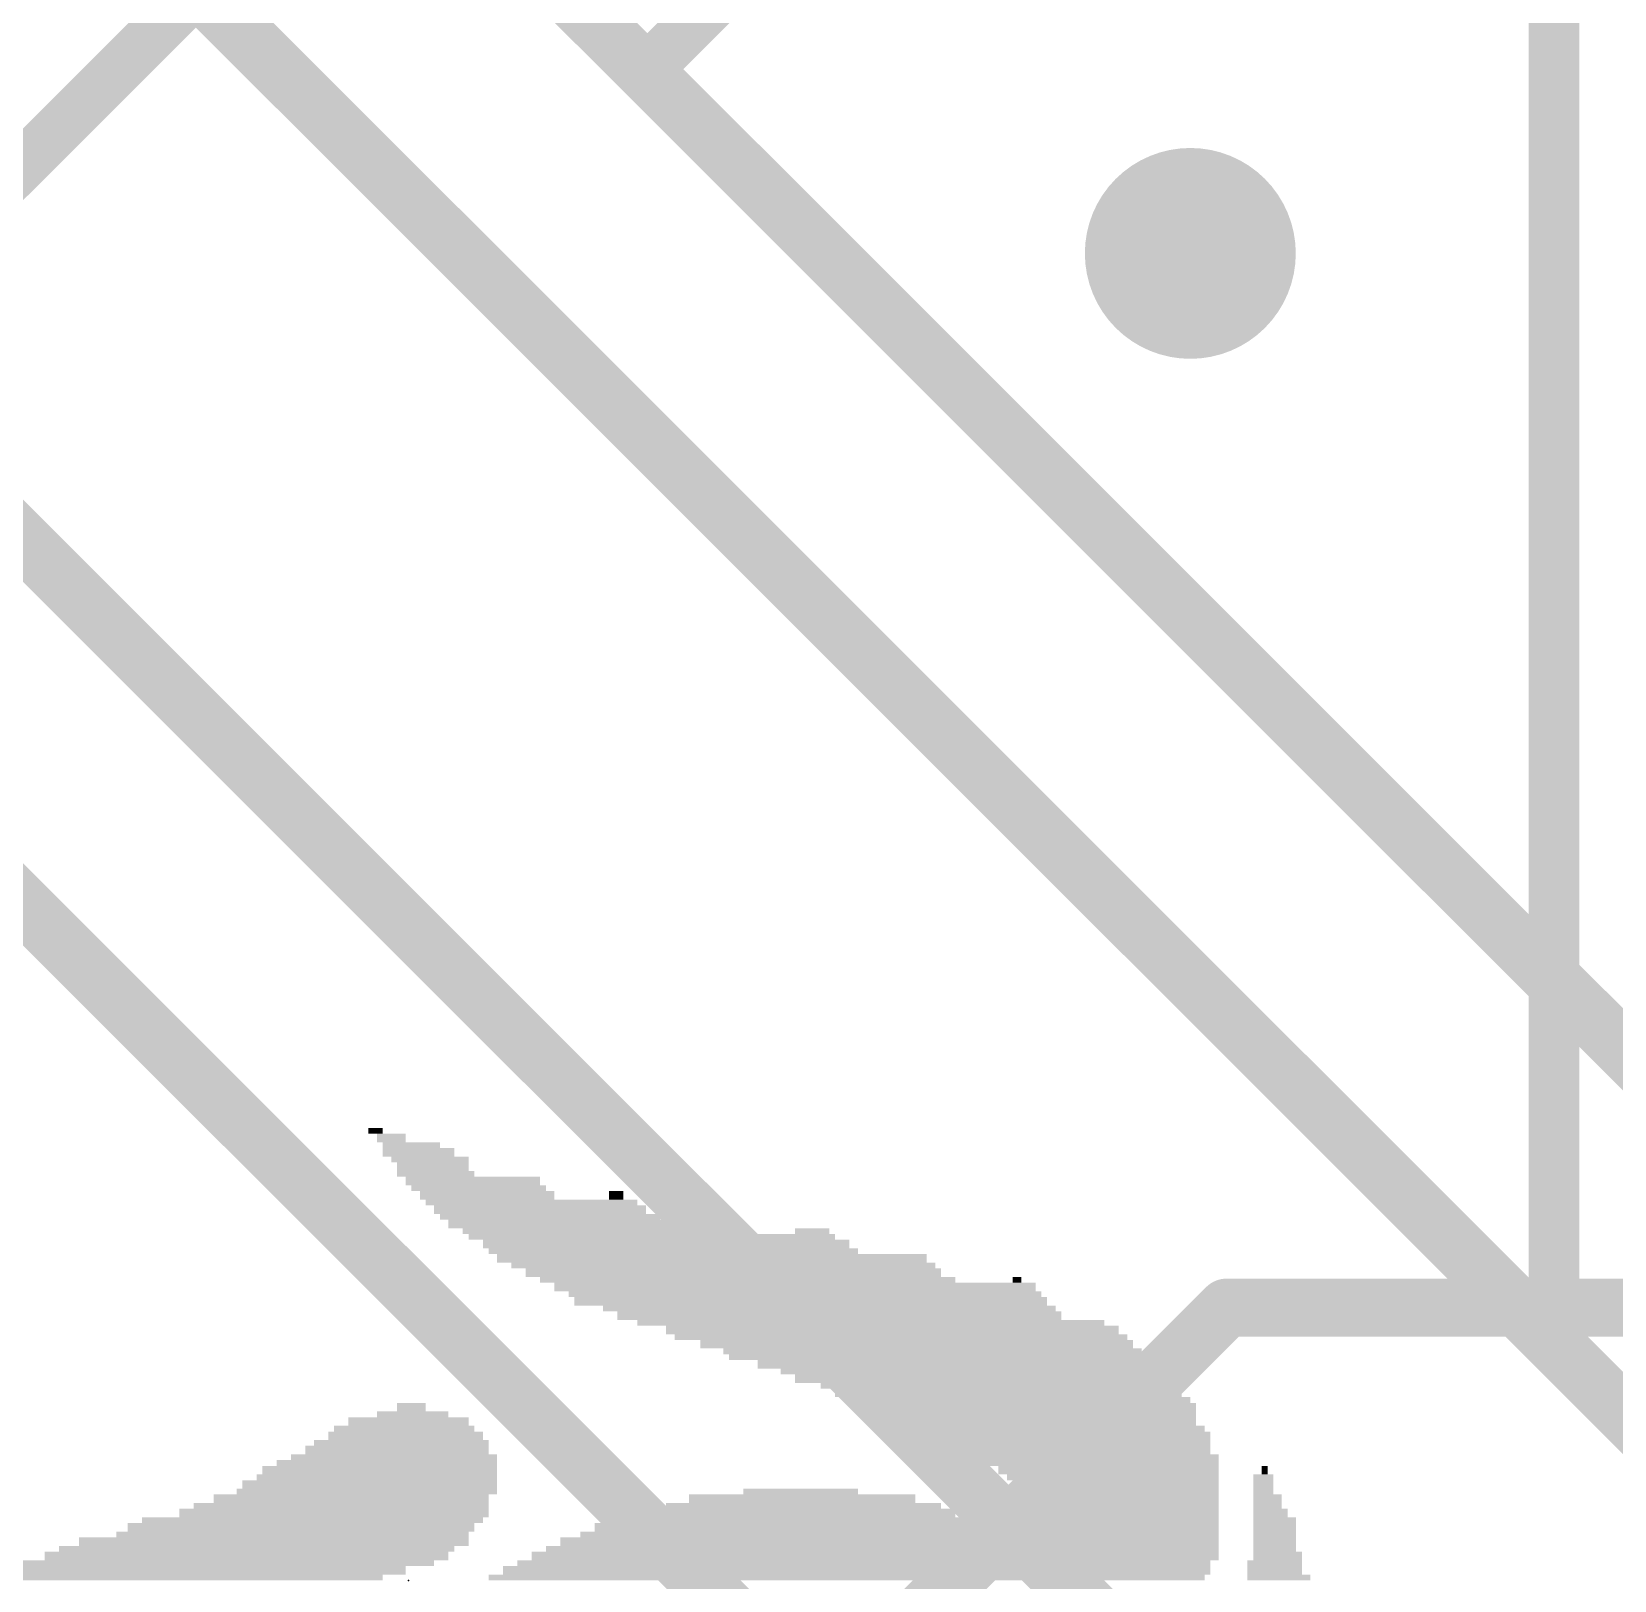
# Model space of a CAD drawing. Extents: x -41 to 98, y -71 to 29.
# Drawn here: x 7.38 to 12.91, y 13.14 to 18.55 of the extents above; entities that cross this region are included whole.
import ezdxf

# ---------------------------------------------------------------- set-up
doc = ezdxf.new("R2010")
doc.units = 0
for name, color, linetype in [('1', 12, 'CONTINUOUS'), ('16', 132, 'CONTINUOUS'), ('18', 110, 'CONTINUOUS'), ('22', 40, 'CONTINUOUS'), ('24', 53, 'CONTINUOUS')]:
    doc.layers.add(name, color=color, linetype=linetype)

# ---------------------------------------------------------------- blocks, each defined once
blk = doc.blocks.new('RECT')
blk.add_solid([(-0.5, -0.5), (0.5, -0.5), (-0.5, 0.5), (0.5, 0.5)])
blk = doc.blocks.new('ROUNDV')
at = {"const_width": 0.5}
blk.add_lwpolyline([(0, -0.25, 1), (0, 0.25, 1), (0, -0.25)], format="xyb", dxfattribs=at)

msp = doc.modelspace()

# ---------------------------------------------------------------- linework, layer by layer
at = {"layer": '1'}
for points, const_width in [([(9.525, 18.415), (6.35, 21.59)], 0.2032), ([(15.66, 11.01), (7.0891, 19.5809)], 0.2032), ([(10.16, 19.05), (9.525, 18.415)], 0.1778), ([(12.065, 15.875), (9.525, 18.415)], 0.2032), ([(15.24, 8.89), (6.6963, 17.4337)], 0.2032), ([(15.748, 7.112), (6.4824, 16.3776)], 0.2032), ([(15.24, 12.7), (12.065, 15.875)], 0.2032)]:
    msp.add_lwpolyline(points, dxfattribs=dict(at, const_width=const_width))
for points, const_width in [([(9.5609, 18.4509, 1), (9.4891, 18.3791)], 0.1016), ([(9.4936, 18.4464, 1), (9.5564, 18.3836)], 0.0889), ([(9.4891, 18.3791, 1), (9.5609, 18.4509)], 0.1016), ([(12.1009, 15.9109, 1), (12.0291, 15.8391)], 0.1016), ([(12.0291, 15.8391, 1), (12.1009, 15.9109)], 0.1016)]:
    msp.add_lwpolyline(points, format="xyb", dxfattribs=dict(at, const_width=const_width))
at = {"layer": '16'}
for points, const_width in [([(6.6963, 17.4337), (9.5826, 20.32)], 0.1778), ([(12.7, 19.05), (12.7, 14.097)], 0.1778), ([(11.557, 14.097), (8.89, 11.43)], 0.2032), ([(12.7, 14.097), (11.557, 14.097)], 0.2032), ([(22.479, 14.097), (12.7, 14.097)], 0.2032)]:
    msp.add_lwpolyline(points, dxfattribs=dict(at, const_width=const_width))
for points, const_width in [([(11.557, 14.1478, 1), (11.557, 14.0462)], 0.1016), ([(11.5929, 14.0611, 1), (11.5211, 14.1329)], 0.1016), ([(12.7, 14.1478, 1), (12.7, 14.0462)], 0.1016), ([(12.7, 14.0462, 1), (12.7, 14.1478)], 0.1016), ([(12.6556, 14.097, 1), (12.7445, 14.097)], 0.0889)]:
    msp.add_lwpolyline(points, format="xyb", dxfattribs=dict(at, const_width=const_width))
at = {"layer": '24'}
msp.add_point((8.6995, 13.1445), dxfattribs=at)

# ---------------------------------------------------------------- block references
at = {"layer": '18', "xscale": 0.7366, "yscale": 0.7366}
msp.add_blockref('ROUNDV', (11.43, 17.78), dxfattribs=at)
msp.add_blockref('ROUNDV', (11.43, 17.78), dxfattribs=at)
at = {"layer": '22', "rotation": 180}
for p, xscale, yscale in [((8.5845, 14.7145), 0.05, 0.02), ((8.6395, 14.6895), 0.1, 0.03), ((8.7095, 14.6645), 0.2, 0.02), ((8.7345, 14.6395), 0.25, 0.03), ((8.7745, 14.6145), 0.27, 0.02), ((8.7845, 14.5895), 0.25, 0.03), ((8.7945, 14.5645), 0.27, 0.02), ((8.9245, 14.5395), 0.47, 0.03), ((8.9445, 14.5145), 0.47, 0.02), ((8.9745, 14.4895), 0.47, 0.03), ((9.4245, 14.4895), 0.05, 0.03), ((9.1295, 14.4645), 0.74, 0.02), ((9.1595, 14.4395), 0.74, 0.03), ((9.1945, 14.4145), 0.77, 0.02), ((9.3545, 14.3895), 1.03, 0.03), ((9.3945, 14.3645), 1.01, 0.02), ((9.7245, 14.4145), 0.19, 0.02), ((10.1095, 14.3645), 0.12, 0.02), ((9.5495, 14.3445), 1.28, 0.02), ((9.5995, 14.3195), 1.28, 0.03), ((9.6245, 14.2945), 1.29, 0.02), ((9.7595, 14.2695), 1.5, 0.03), ((9.7995, 14.2445), 1.48, 0.02), ((9.8345, 14.2195), 1.45, 0.03), ((9.8845, 14.1945), 1.45, 0.02), ((10.8245, 14.1945), 0.03, 0.02), ((10.0495, 14.1695), 1.68, 0.03), ((10.0845, 14.1445), 1.65, 0.02), ((10.1045, 14.1195), 1.65, 0.03), ((10.1695, 14.0945), 1.58, 0.02), ((10.2045, 14.0695), 1.55, 0.03), ((10.3145, 14.0445), 1.63, 0.02), ((10.3895, 14.0195), 1.58, 0.03), ((10.4195, 13.9945), 1.58, 0.02), ((10.4745, 13.9695), 1.51, 0.03), ((10.5295, 13.9445), 1.46, 0.02), ((10.5495, 13.9245), 1.46, 0.02), ((10.6095, 13.8995), 1.38, 0.03), ((10.6645, 13.8745), 1.33, 0.02), ((10.7145, 13.8495), 1.33, 0.03), ((10.7595, 13.8245), 1.24, 0.02), ((8.7095, 13.7495), 0.1, 0.03), ((10.7945, 13.7995), 1.21, 0.03), ((10.8495, 13.7745), 1.16, 0.02), ((10.9095, 13.7495), 1.08, 0.03), ((8.6995, 13.6995), 0.42, 0.03), ((8.7145, 13.7245), 0.25, 0.02), ((10.9345, 13.7245), 1.03, 0.02), ((10.9595, 13.6995), 0.98, 0.03), ((8.6895, 13.6495), 0.54, 0.03), ((8.6845, 13.6745), 0.49, 0.02), ((11.0095, 13.6745), 0.94, 0.02), ((11.0445, 13.6495), 0.91, 0.03), ((8.6595, 13.5995), 0.64, 0.03), ((8.6745, 13.6245), 0.61, 0.02), ((11.0545, 13.6245), 0.89, 0.02), ((11.0795, 13.5995), 0.84, 0.03), ((8.5995, 13.5295), 0.82, 0.03), ((8.6245, 13.5545), 0.77, 0.02), ((8.6495, 13.5745), 0.72, 0.02), ((11.1095, 13.5745), 0.84, 0.02), ((11.1195, 13.5545), 0.82, 0.02), ((11.1445, 13.5295), 0.77, 0.03), ((11.6895, 13.5295), 0.02, 0.03), ((8.5645, 13.4795), 0.89, 0.03), ((8.5895, 13.5045), 0.84, 0.02), ((11.1595, 13.5045), 0.74, 0.02), ((11.1695, 13.4795), 0.72, 0.03), ((11.6845, 13.5045), 0.07, 0.02), ((11.6845, 13.4795), 0.07, 0.03), ((8.4995, 13.4295), 0.96, 0.03), ((8.5545, 13.4545), 0.91, 0.02), ((10.0745, 13.4295), 0.79, 0.03), ((10.0695, 13.4545), 0.4, 0.02), ((11.1695, 13.4545), 0.72, 0.02), ((11.1845, 13.4295), 0.69, 0.03), ((11.6845, 13.4545), 0.07, 0.02), ((11.6995, 13.4295), 0.1, 0.03), ((8.4395, 13.3795), 1.08, 0.03), ((8.4645, 13.4045), 1.03, 0.02), ((10.0695, 13.3795), 1.08, 0.03), ((10.0795, 13.4045), 0.96, 0.02), ((11.1945, 13.4045), 0.67, 0.02), ((11.2095, 13.3795), 0.64, 0.03), ((11.6995, 13.4045), 0.1, 0.02), ((11.7095, 13.3795), 0.12, 0.03), ((8.3245, 13.3295), 1.21, 0.03), ((8.3645, 13.3545), 1.19, 0.02), ((10.0545, 13.3295), 1.41, 0.03), ((10.0445, 13.3545), 1.29, 0.02), ((11.2195, 13.3545), 0.62, 0.02), ((11.2295, 13.3295), 0.6, 0.03), ((11.7245, 13.3545), 0.15, 0.02), ((11.7245, 13.3295), 0.15, 0.03), ((8.1695, 13.2545), 1.38, 0.02), ((8.2295, 13.2795), 1.36, 0.03), ((8.2945, 13.3045), 1.23, 0.02), ((10.0345, 13.2545), 1.71, 0.02), ((10.0345, 13.2795), 1.61, 0.03), ((10.0445, 13.3045), 1.49, 0.02), ((11.2295, 13.3045), 0.6, 0.02), ((11.2295, 13.2795), 0.6, 0.03), ((11.2295, 13.2545), 0.6, 0.02), ((11.7245, 13.3045), 0.15, 0.02), ((11.7245, 13.2795), 0.15, 0.03), ((11.7245, 13.2545), 0.15, 0.02), ((8.0445, 13.2045), 1.49, 0.02), ((8.1345, 13.2295), 1.41, 0.03), ((10.2895, 13.2045), 2.42, 0.02), ((10.3295, 13.2295), 2.4, 0.03), ((11.7245, 13.2045), 0.19, 0.02), ((11.7345, 13.2295), 0.17, 0.03), ((7.9095, 13.1545), 1.4, 0.02), ((7.9745, 13.1795), 1.43, 0.03), ((10.2295, 13.1545), 2.5, 0.02), ((10.2645, 13.1795), 2.47, 0.03), ((11.7245, 13.1795), 0.19, 0.03), ((11.7395, 13.1545), 0.22, 0.02)]:
    msp.add_blockref('RECT', p, dxfattribs=dict(at, xscale=xscale, yscale=yscale))

doc.saveas('drawing.dxf')
